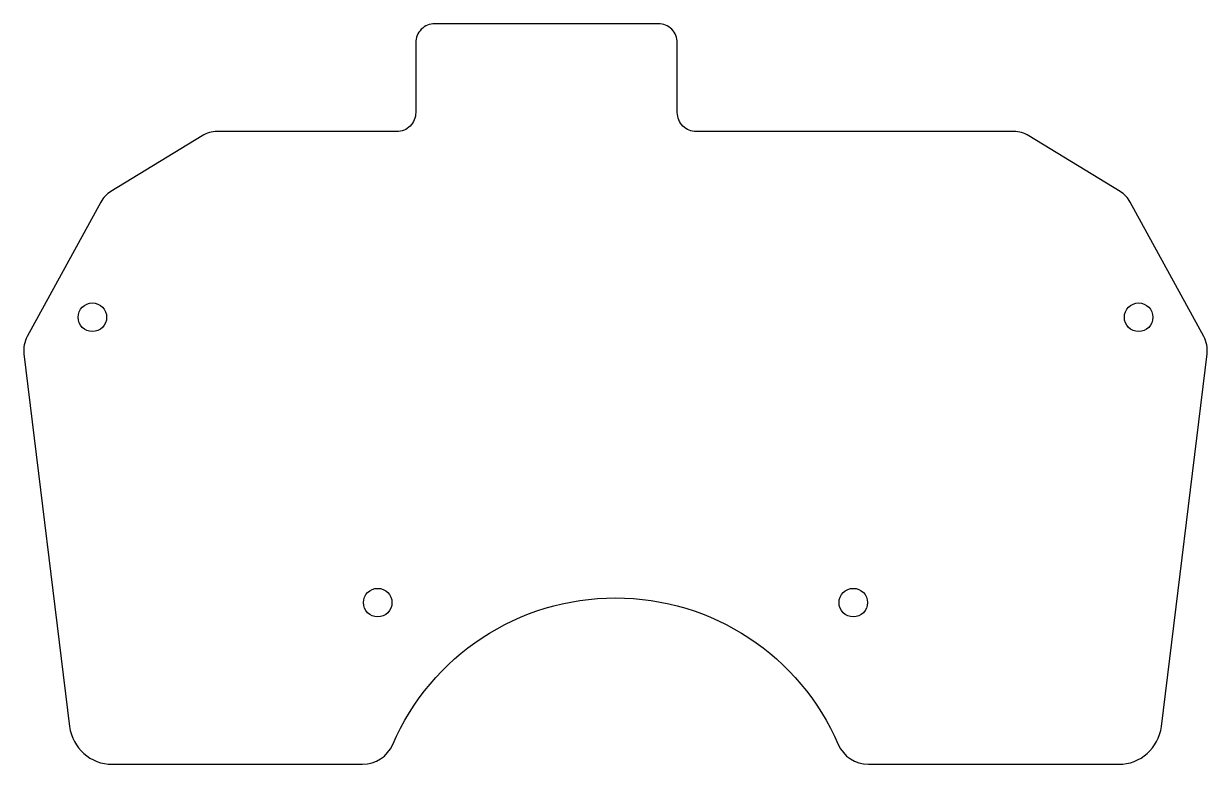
# Model space of a CAD drawing. Header units: millimetres. Extents: x -62 to 62, y 8 to 86.
import ezdxf

# ---------------------------------------------------------------- set-up
doc = ezdxf.new("R2010")
doc.units = ezdxf.units.MM
doc.layers.get('0').update_dxf_attribs({"linetype": 'CONTINUOUS'})

msp = doc.modelspace()

# ---------------------------------------------------------------- linework, layer by layer
msp.add_lwpolyline([(-19, 85.86, 0.414214), (-21, 83.86), (-21, 76.52, -0.414214), (-23, 74.52), (-41.89, 74.52, 0.137739), (-43.45, 74.08), (-53.05, 68.23, 0.131437), (-54.12, 67.11), (-61.85, 52.97, 0.156947), (-62.2, 51.17), (-57.39, 11.97, 0.378866), (-52.9, 8), (-26.6, 8, 0.299445), (-23.42, 10.09, -0.657882), (23.42, 10.09, 0.299445), (26.6, 8), (52.9, 8, 0.378866), (57.39, 11.97), (62.2, 51.17, 0.156947), (61.85, 52.97), (54.12, 67.11, 0.131437), (53.05, 68.23), (43.45, 74.08, 0.137739), (41.89, 74.52), (8.5, 74.52, -0.414214), (6.5, 76.52), (6.5, 83.86, 0.414214), (4.5, 85.86)], format="xyb", close=True)
for centre in [(-55, 55), (55, 55), (-25, 25), (25, 25)]:
    msp.add_circle(centre, 1.5)

doc.saveas('drawing.dxf')
